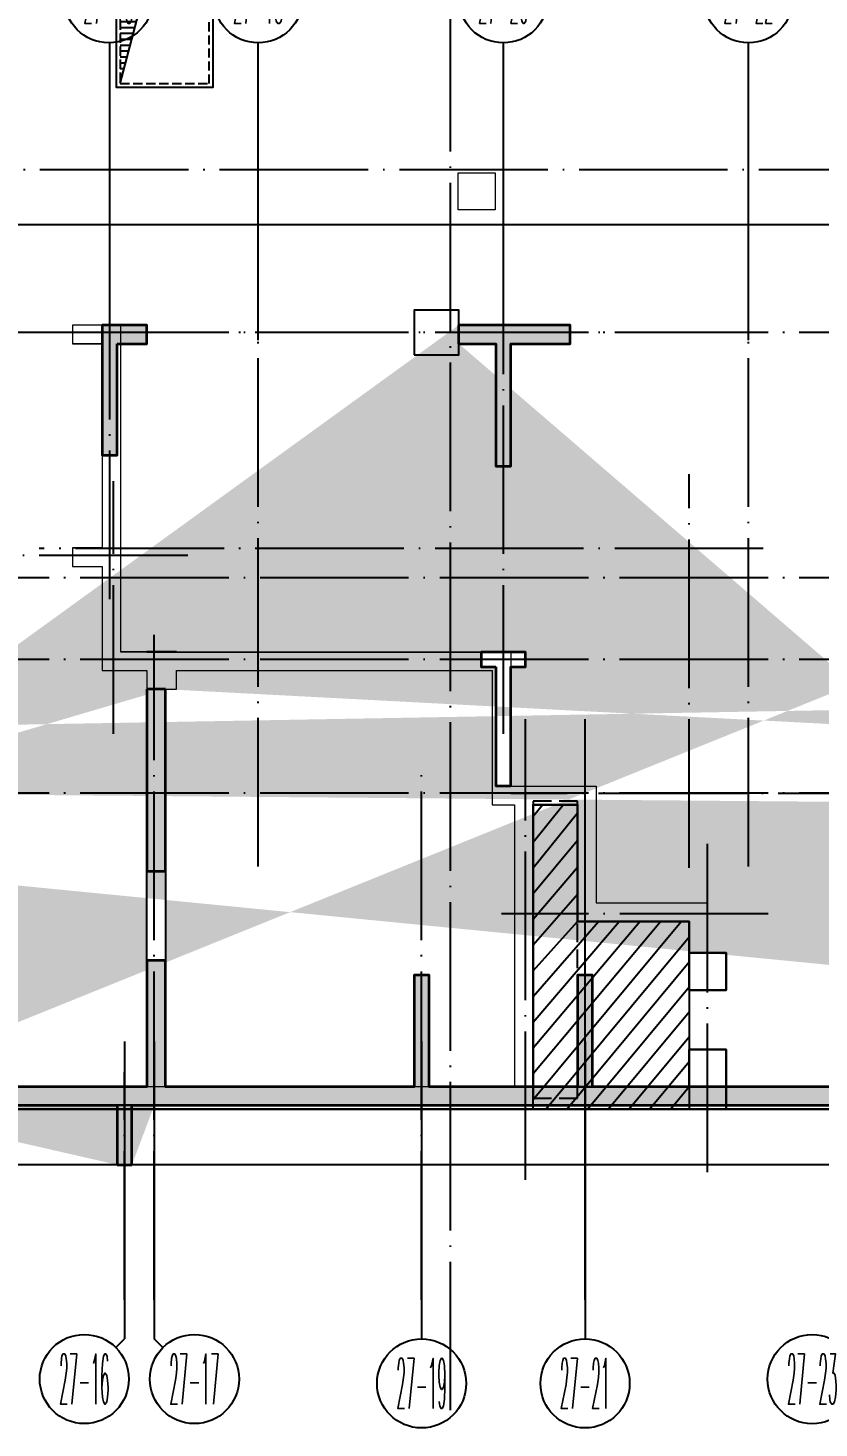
# Model space of a CAD drawing. Extents: x 115549 to 768939, y -502199 to 402497.
# Drawn here: x 406493 to 417143, y -422594 to -403753 of the extents above; entities that cross this region are included whole.
import ezdxf
from ezdxf.enums import TextEntityAlignment as Align

# ---------------------------------------------------------------- set-up
doc = ezdxf.new("R2010")
doc.units = 0
doc.header["$LTSCALE"] = 1000
doc.header["$MEASUREMENT"] = 0
doc.linetypes.add('__DASH', pattern=[0.35, 0.25, -0.1])
doc.linetypes.add('DOTE', pattern=[2.4200000000000004, 2, -0.2, 0.02, -0.2])
for name, color, linetype in [('AXIS', 3, 'Continuous'), ('AXIS_TEXT', 7, 'Continuous'), ('COLUMN', 9, 'Continuous'), ('DOTE', 16, 'DOTE'), ('nuan', 6, 'Continuous'), ('给水', 32, 'Continuous')]:
    doc.layers.add(name, color=color, linetype=linetype)
for name, color, linetype, lineweight in [('renWALL', 8, 'Continuous', 9), ('WALL', 150, 'Continuous', 30), ('主楼剪力墙', 212, 'Continuous', 5), ('砼墙', 3, 'Continuous', 35)]:
    doc.layers.add(name, color=color, linetype=linetype, lineweight=lineweight)
doc.layers.add('喷淋喷头', color=4, linetype='Continuous', lineweight=9, plot=False)
doc.styles.add('_TCH_AXIS', font='COMPLEX', dxfattribs={"bigfont": 'GBCBIG'})
doc.styles.add('COMPLEX', font='COMPLEX')

# ---------------------------------------------------------------- blocks, each defined once
blk = doc.blocks.new('qiangzh3333')
at = {"layer": 'COLUMN', "color": 8}
blk.add_lwpolyline([(503216310.945097, 3697096366.522717), (503216910.945097, 3697096366.522717), (503216910.945097, 3697096966.522717), (503216310.945097, 3697096966.522717)], close=True, dxfattribs=at)
blk.add_lwpolyline([(503213110.945097, 3697092366.522717), (503212710.945097, 3697092366.522717)], dxfattribs=at)
at = {"layer": 'renWALL', "color": 8}
for points in [[(503212710.945097, 3697092366.526618), (503212360.915429, 3697092366.526618), (503212360.915429, 3697093666.52613), (503212360.915429, 3697096766.52613), (503211711.0248152, 3697096766.52613), (503211711.0248152, 3697096516.52613), (503212110.915429, 3697096516.52613), (503212110.915429, 3697093766.52613), (503211710.915429, 3697093766.52613), (503211710.915429, 3697093516.52613), (503212110.915429, 3697093516.52613), (503212110.915429, 3697092116.526618), (503212710.945097, 3697092116.526618), (503212710.945097, 3697091866.522717), (503213110.945097, 3697091866.522717), (503213110.945097, 3697092116.526618), (503217360.9160897, 3697092116.526618), (503217360.9160897, 3697090311.526618), (503217660.9160838, 3697090311.526618), (503217660.9161451, 3697086516.522674), (503210060.9153971, 3697086516.522715)], [(503213110.945097, 3697092366.526618), (503217610.9160897, 3697092366.526618), (503217610.9160897, 3697090561.526618), (503217810.9160813, 3697090561.526618)], [(503217810.9160702, 3697090561.52613), (503218760.9147767, 3697090561.526236), (503218760.9147767, 3697088991.526618), (503220260.9154272, 3697088991.526618), (503220260.9154277, 3697088316.526618)]]:
    blk.add_lwpolyline(points, dxfattribs=at)
at = {"layer": 'WALL', "color": 8}
for points in [[(503220510.9154275, 3697086216.522658), (503220510.9154288, 3697087016.526618), (503220010.9154288, 3697087016.526618), (503220010.9154292, 3697086516.522661), (503217910.9161451, 3697086516.522672), (503217910.9160838, 3697090311.526141), (503218510.9147767, 3697090311.526208), (503218510.9147767, 3697088741.526618), (503220010.9154274, 3697088741.526618), (503220010.9154277, 3697088316.526618), (503220510.9154279, 3697088316.526618), (503220510.9154279, 3697087816.526618), (503220010.9154281, 3697087816.526618), (503220010.9154281, 3697088316.526618)], [(503181010.8623952, 3697089246.372493), (503188001.054472, 3697089246.372493), (503188001.054472, 3697089246.296155), (503188601.054472, 3697089246.296155), (503188601.054472, 3697089246.372493), (503190601.0353444, 3697089246.372493), (503191050.9820227, 3697089246.372493), (503192610.9156483, 3697089246.372493), (503192610.9157779, 3697086266.522762), (503195510.915141, 3697086266.522747), (503197410.9154053, 3697086266.522736), (503201760.916074, 3697086266.522713), (503201760.916074, 3697085366.526811), (503208510.916, 3697085366.526774), (503208510.9135548, 3697086216.522723), (503209960.9153953, 3697086216.522715), (503217810.9161465, 3697086216.522673), (503220260.9154282, 3697086216.522659), (503222210.9160639, 3697086216.522649), (503233210.9147851, 3697086216.522607), (503233210.9148319, 3697086516.522607), (503222210.9160653, 3697086516.522649), (503220510.9154292, 3697086516.522658)]]:
    blk.add_lwpolyline(points, dxfattribs=at)
blk = doc.blocks.new('zhuloujlqtiangchong')
at = {"layer": '主楼剪力墙'}
h = blk.add_hatch(color=253, dxfattribs=at)
h.dxf.hatch_style = 1
h.paths.add_polyline_path([(813682.1114265919, 572371.3290939331), (813682.1114265919, 570471.3290939331), (813932.1114265919, 570471.3290939331), (813932.1114265919, 572121.3290939331), (814682.1114265919, 572121.3290939331), (814682.1114265919, 572371.3290939331)], flags=16)
h.paths.add_polyline_path([(826282.1114265919, 566171.3290939331), (826782.1114265919, 566171.3290939331), (826782.1114265919, 566371.3290939331), (826182.1114265919, 566371.3290939331), (825582.1114265919, 566371.3290939331), (825582.1114265919, 566171.3290939331), (826082.1114265919, 566171.3290939331), (826082.1114265919, 564521.3290939331), (826282.1114265919, 564521.3290939331)], flags=17)
h.paths.add_polyline_path([(822682.1114265919, 567871.3290939331), (822682.1114265919, 568021.3290939331), (824882.1114265919, 568021.3290939331), (824882.1114265919, 568671.3290939331), (824682.1114265919, 568671.3290939331), (824682.1114265919, 568221.3290939331), (822382.1114265919, 568221.3290939331), (822382.1114265919, 567871.3290939331), (822382.1114265919, 567621.3290939331), (822682.1114265919, 567621.3290939331)], flags=17)
h.paths.add_polyline_path([(822382.1114265919, 573821.3290939331), (822382.1114265919, 572371.3290939331), (821982.1114265919, 572371.3290939331), (821982.1114265919, 572121.3290939331), (822632.1114265919, 572121.3290939331), (822632.1114265919, 573571.3290939331), (823932.1114265919, 573571.3290939331), (824632.1114265919, 573571.3290939331), (824632.1114265919, 571921.3290939331), (824882.1114265919, 571921.3290939331), (824882.1114265919, 573721.3290939331), (824882.1114265919, 574311.3290939331), (827482.1114265919, 574311.3290939331), (827482.1114265919, 573721.3290939331), (827482.1114265919, 571921.3290939331), (827732.1114265919, 571921.3290939331), (827732.1114265919, 573571.3290939331), (828432.1114265919, 573571.3290939331), (829732.1114265919, 573571.3290939331), (829732.1114265919, 572121.3290939331), (830382.1114265919, 572121.3290939331), (830382.1114265919, 572371.3290939331), (829982.1114265919, 572371.3290939331), (829982.1114265919, 573821.3290939331), (828432.1114265919, 573821.3290939331), (827732.1114265919, 573821.3290939331), (827732.1114265919, 574561.3290939331), (824632.1114265919, 574561.3290939331), (824632.1114265919, 573821.3290939331), (823932.1114265919, 573821.3290939331)])
h.paths.add_polyline_path([(829982.1114265919, 567871.3290939331), (829982.1114265919, 568221.3290939331), (828382.1114265919, 568221.3290939331), (827682.1114265919, 568221.3290939331), (827682.1114265919, 568521.3290939331), (827482.1114265919, 568521.3290939331), (827482.1114265919, 568021.3290939331), (828382.1114265919, 568021.3290939331), (829682.1114265919, 568021.3290939331), (829682.1114265919, 567871.3290939331), (829682.1114265919, 567621.3290939331), (829982.1114265919, 567621.3290939331)], flags=17)
h.paths.add_polyline_path([(833382.1270515919, 572121.3290939331), (833782.1270515919, 572121.3290939331), (833782.1270515919, 572371.3290939331), (833182.1270515919, 572371.3290939331), (833182.1270515919, 570621.3290939331), (833382.1270515919, 570621.3290939331)], flags=17)
h.paths.add_polyline_path([(838482.1270515919, 567771.3290939331), (838482.1270515919, 566171.3290939331), (838682.1270515919, 566171.3290939331), (838682.1270515919, 567771.3290939331), (838882.1270515919, 567771.3290939331), (838882.1270515919, 567971.3290939331), (838582.1270515919, 567971.3290939331), (838282.1270515919, 567971.3290939331), (838282.1270515919, 567771.3290939331)], flags=17)
h.paths.add_polyline_path([(819182.1114265919, 572371.3290939331), (818582.1114265919, 572371.3290939331), (818582.1114265919, 572121.3290939331), (818982.1114265919, 572121.3290939331), (818982.1114265919, 570621.3290939331), (819182.1114265919, 570621.3290939331)], flags=16)
h.paths.add_polyline_path([(851082.1270515919, 566171.3290939331), (851582.1270515919, 566171.3290939331), (851582.1270515919, 566371.3290939331), (850982.1270515919, 566371.3290939331), (850382.1270515919, 566371.3290939331), (850382.1270515919, 566171.3290939331), (850882.1270515919, 566171.3290939331), (850882.1270515919, 564521.3290939331), (851082.1270515919, 564521.3290939331)], flags=17)
h.paths.add_polyline_path([(854782.1270515919, 567871.3290939331), (854782.1270515919, 568221.3290939331), (852482.1270515919, 568221.3290939331), (852482.1270515919, 568671.3290939331), (852282.1270515919, 568671.3290939331), (852282.1270515919, 568021.3290939331), (854482.1270515919, 568021.3290939331), (854482.1270515919, 567871.3290939331), (854482.1270515919, 567621.3290939331), (854782.1270515919, 567621.3290939331)], flags=17)
h.paths.add_polyline_path([(847182.1270515919, 573821.3290939331), (847182.1270515919, 572371.3290939331), (846782.1270515919, 572371.3290939331), (846782.1270515919, 572121.3290939331), (847432.1270515919, 572121.3290939331), (847432.1270515919, 573571.3290939331), (848732.1270515919, 573571.3290939331), (849432.1270515919, 573571.3290939331), (849432.1270515919, 571921.3290939331), (849682.1270515919, 571921.3290939331), (849682.1270515919, 573721.3290939331), (849682.1270515919, 574361.3290939331), (852282.1270515919, 574361.3290939331), (852282.1270515919, 573721.3290939331), (852282.1270515919, 571921.3290939331), (852532.1270515919, 571921.3290939331), (852532.1270515919, 573571.3290939331), (853232.1270515919, 573571.3290939331), (854532.1270515919, 573571.3290939331), (854532.1270515919, 572121.3290939331), (855182.1270515919, 572121.3290939331), (855182.1270515919, 572371.3290939331), (854782.1270515919, 572371.3290939331), (854782.1270515919, 573821.3290939331), (853232.1270515919, 573821.3290939331), (852532.1270515919, 573821.3290939331), (852532.1270515919, 574611.3290939331), (849432.1270515919, 574611.3290939331), (849432.1270515919, 573821.3290939331), (848732.1270515919, 573821.3290939331)])
h.paths.add_polyline_path([(847482.1270515919, 567871.3290939331), (847482.1270515919, 568021.3290939331), (848782.1270515919, 568021.3290939331), (849682.1270515919, 568021.3290939331), (849682.1270515919, 568521.3290939331), (849482.1270515919, 568521.3290939331), (849482.1270515919, 568221.3290939331), (848782.1270515919, 568221.3290939331), (847182.1270515919, 568221.3290939331), (847182.1270515919, 567871.3290939331), (847182.1270515919, 567621.3290939331), (847482.1270515919, 567621.3290939331)], flags=17)
h.paths.add_polyline_path([(843982.1270515919, 572371.3290939331), (843382.1270515919, 572371.3290939331), (843382.1270515919, 572121.3290939331), (843782.1270515919, 572121.3290939331), (843782.1270515919, 570621.3290939331), (843982.1270515919, 570621.3290939331)], flags=17)
h.paths.add_polyline_path([(858182.1270515919, 572121.3290939331), (858582.1270515919, 572121.3290939331), (858582.1270515919, 572371.3290939331), (857982.1270515919, 572371.3290939331), (857982.1270515919, 570621.3290939331), (858182.1270515919, 570621.3290939331)], flags=17)
h.paths.add_polyline_path([(823082.1114265919, 562121.3290939331), (823082.1114265919, 566071.3290939331)], flags=17)
edge = h.paths.add_edge_path()
edge.add_line((818582.1114265919, 567471.3290939331), (818332.1114265919, 567471.3290939331))
edge.add_line((823082.1114265919, 566071.3290939331), (822882.1114265919, 566071.3290939331))
edge.add_line((829482.1114265919, 566071.3290939331), (829282.1114265919, 566071.3290939331))
edge.add_line((834032.1270515919, 567471.3290939331), (833782.1270515919, 567471.3290939331))
edge.add_line((843382.1270515919, 567471.3290939331), (843132.1270515919, 567471.3290939331))
edge.add_line((847882.1270515919, 566071.3290939331), (847682.1270515919, 566071.3290939331))
edge.add_line((854082.1270515919, 566071.3290939331), (854282.1270515919, 566071.3290939331))
edge.add_line((858582.1270515919, 567471.3290939331), (858832.1270515919, 567471.3290939331))
edge.add_line((813932.1114265919, 566671.3290939331), (813682.1114265919, 566671.3290939331))
edge.add_line((813932.1114265919, 566321.3290939331), (813932.1114265919, 566671.3290939331))
edge.add_line((814882.1114265919, 566321.3290939331), (813932.1114265919, 566321.3290939331))
edge.add_line((815432.1114265919, 566321.3290939331), (814882.1114265919, 566321.3290939331))
edge.add_line((815432.1114265919, 566071.3290939331), (815432.1114265919, 566321.3290939331))
edge.add_line((815032.1114265919, 566071.3290939331), (815432.1114265919, 566071.3290939331))
edge.add_line((815032.1114265919, 565871.3290939331), (815032.1114265919, 566071.3290939331))
edge.add_line((814782.1114265919, 565871.3290939331), (815032.1114265919, 565871.3290939331))
edge.add_line((814782.1114265919, 566071.3290939331), (814782.1114265919, 565871.3290939331))
edge.add_line((813982.1114265919, 566071.3290939331), (814782.1114265919, 566071.3290939331))
edge.add_line((813982.1114265919, 564951.1025314331), (813982.1114265919, 566071.3290939331))
edge.add_line((813982.1114265919, 562171.3290939331), (813982.1114265919, 564951.1025314331))
edge.add_line((814782.1114265919, 562171.3290939331), (813982.1114265919, 562171.3290939331))
edge.add_line((814782.1114265919, 563621.3290939331), (814782.1114265919, 562171.3290939331))
edge.add_line((815032.1114265919, 563621.3290939331), (814782.1114265919, 563621.3290939331))
edge.add_line((815032.1114265919, 562121.3290939331), (815032.1114265919, 563621.3290939331))
edge.add_line((815382.1114265919, 562121.3290939331), (815032.1114265919, 562121.3290939331))
edge.add_line((817982.1114265919, 562121.3290939331), (815382.1114265919, 562121.3290939331))
edge.add_line((818332.1114265919, 562121.3290939331), (817982.1114265919, 562121.3290939331))
edge.add_line((818332.1114265919, 563621.3290939331), (818332.1114265919, 562121.3290939331))
edge.add_line((818332.1114265919, 565821.3290939331), (818332.1114265919, 563621.3290939331))
edge.add_line((818332.1114265919, 566171.3290939331), (818332.1114265919, 565821.3290939331))
edge.add_line((818332.1114265919, 567471.3290939331), (818332.1114265919, 566171.3290939331))
edge.add_line((862282.1270515919, 561871.3290939331), (863482.1270515919, 561871.3290939331))
edge.add_line((861782.1270515919, 561871.3290939331), (862282.1270515919, 561871.3290939331))
edge.add_line((859182.1270515919, 561871.3290939331), (861782.1270515919, 561871.3290939331))
edge.add_line((858682.1270515919, 561871.3290939331), (859182.1270515919, 561871.3290939331))
edge.add_line((858382.1270515919, 561871.3290939331), (858682.1270515919, 561871.3290939331))
edge.add_line((858382.1270515919, 561071.3290939331), (858382.1270515919, 561871.3290939331))
edge.add_line((858182.1270515919, 561071.3290939331), (858382.1270515919, 561071.3290939331))
edge.add_line((858182.1270515919, 561871.3290939331), (858182.1270515919, 561071.3290939331))
edge.add_line((854682.1270515919, 561871.3290939331), (858182.1270515919, 561871.3290939331))
edge.add_line((854182.1270515919, 561871.3290939331), (854682.1270515919, 561871.3290939331))
edge.add_line((850982.1270515919, 561871.3290939331), (854182.1270515919, 561871.3290939331))
edge.add_line((847782.1270515919, 561871.3290939331), (850982.1270515919, 561871.3290939331))
edge.add_line((847282.1270515919, 561871.3290939331), (847782.1270515919, 561871.3290939331))
edge.add_line((843782.1270515919, 561871.3290939331), (847282.1270515919, 561871.3290939331))
edge.add_line((843782.1270515919, 561071.3290939331), (843782.1270515919, 561871.3290939331))
edge.add_line((843582.1270515919, 561071.3290939331), (843782.1270515919, 561071.3290939331))
edge.add_line((843582.1270515919, 561871.3290939331), (843582.1270515919, 561071.3290939331))
edge.add_line((843282.1270515919, 561871.3290939331), (843582.1270515919, 561871.3290939331))
edge.add_line((842782.1270515919, 561871.3290939331), (843282.1270515919, 561871.3290939331))
edge.add_line((840182.1270515919, 561871.3290939331), (842782.1270515919, 561871.3290939331))
edge.add_line((839682.1270515919, 561871.3290939331), (840182.1270515919, 561871.3290939331))
edge.add_line((837482.1270515919, 561871.3290939331), (839682.1270515919, 561871.3290939331))
edge.add_line((836982.1270515919, 561871.3290939331), (837482.1270515919, 561871.3290939331))
edge.add_line((834382.1270515919, 561871.3290939331), (836982.1270515919, 561871.3290939331))
edge.add_line((833882.1270515919, 561871.3290939331), (834382.1270515919, 561871.3290939331))
edge.add_line((833582.1270515919, 561871.3290939331), (833882.1270515919, 561871.3290939331))
edge.add_line((833582.1270515919, 561071.3290939331), (833582.1270515919, 561871.3290939331))
edge.add_line((833382.1270515919, 561071.3290939331), (833582.1270515919, 561071.3290939331))
edge.add_line((833382.1270515919, 561871.3290939331), (833382.1270515919, 561071.3290939331))
edge.add_line((829882.1114265919, 561871.3290939331), (833382.1270515919, 561871.3290939331))
edge.add_line((829532.3683209419, 561871.3290939331), (829882.1114265567, 561871.3290939331))
edge.add_line((829532.101457119, 560971.3542709351), (829532.3683209785, 561871.3290941981))
edge.add_line((822882.1015267968, 560971.3351407051), (829532.1014571108, 560971.3542707999))
edge.add_line((822882.1015316844, 561871.3290939331), (822882.101526788, 560971.3351405753))
edge.add_line((822482.1114265919, 561871.3290939331), (822882.1015317, 561871.3290939331))
edge.add_line((818982.1114265919, 561871.3290939331), (822482.1114265919, 561871.3290939331))
edge.add_line((818982.1114265919, 561071.3290939331), (818982.1114265919, 561871.3290939331))
edge.add_line((818782.1114265919, 561071.3290939331), (818982.1114265919, 561071.3290939331))
edge.add_line((818782.1114265919, 561871.3290939331), (818782.1114265919, 561071.3290939331))
edge.add_line((818482.1114265919, 561871.3290939331), (818782.1114265919, 561871.3290939331))
edge.add_line((817982.1114265919, 561871.3290939331), (818482.1114265919, 561871.3290939331))
edge.add_line((815382.1114265919, 561871.3290939331), (817982.1114265919, 561871.3290939331))
edge.add_line((814882.1114265919, 561871.3290939331), (815382.1114265919, 561871.3290939331))
edge.add_line((813682.1114265919, 561871.3290939331), (814882.1114265919, 561871.3290939331))
edge.add_line((813682.1114265919, 566671.3290939331), (813682.1114265919, 561871.3290939331))
edge.add_line((822882.1114265919, 566071.3290939331), (822882.1114265919, 562121.3290939331))
edge.add_line((822882.1114265919, 562121.3290939331), (822482.1114265919, 562121.3290939331))
edge.add_line((822482.1114265919, 562121.3290939331), (818882.1114265919, 562121.3290939331))
edge.add_line((818882.1114265919, 562121.3290939331), (818582.1114265919, 562121.3290939331))
edge.add_line((818582.1114265919, 562121.3290939331), (818582.1114265919, 563621.3290939331))
edge.add_line((818582.1114265919, 563621.3290939331), (818582.1114265919, 565821.3290939331))
edge.add_line((818582.1114265919, 565821.3290939331), (818582.1114265919, 566171.3290939331))
edge.add_line((818582.1114265919, 566171.3290939331), (818582.1114265919, 567471.3290939331))
edge.add_line((843132.1270515919, 567471.3290939331), (843132.1270515919, 566171.3290939331))
edge.add_line((843132.1270515919, 566171.3290939331), (843132.1270515919, 565821.3290939331))
edge.add_line((843132.1270515919, 565821.3290939331), (843132.1270515919, 563621.3290939331))
edge.add_line((843132.1270515919, 563621.3290939331), (843132.1270515919, 562121.3290939331))
edge.add_line((843132.1270515919, 562121.3290939331), (842782.1270515919, 562121.3290939331))
edge.add_line((842782.1270515919, 562121.3290939331), (840182.1270515919, 562121.3290939331))
edge.add_line((840182.1270515919, 562121.3290939331), (839782.1270515919, 562121.3290939331))
edge.add_line((839782.1270515919, 562121.3290939331), (839782.1270515919, 563621.3290939331))
edge.add_line((839782.1270515919, 563621.3290939331), (839582.1270515919, 563621.3290939331))
edge.add_line((839582.1270515919, 563621.3290939331), (839582.1270515919, 562121.3290939331))
edge.add_line((839582.1270515919, 562121.3290939331), (837582.1270515919, 562121.3290939331))
edge.add_line((837582.1270515919, 562121.3290939331), (837582.1270515919, 563621.3290939331))
edge.add_line((837582.1270515919, 563621.3290939331), (837382.1270515919, 563621.3290939331))
edge.add_line((837382.1270515919, 563621.3290939331), (837382.1270515919, 562121.3290939331))
edge.add_line((837382.1270515919, 562121.3290939331), (836982.1270515919, 562121.3290939331))
edge.add_line((836982.1270515919, 562121.3290939331), (834382.1270515919, 562121.3290939331))
edge.add_line((834382.1270515919, 562121.3290939331), (834032.1270515919, 562121.3290939331))
edge.add_line((834032.1270515919, 562121.3290939331), (834032.1270515919, 563621.3290939331))
edge.add_line((834032.1270515919, 563621.3290939331), (834032.1270515919, 565821.3290939331))
edge.add_line((834032.1270515919, 565821.3290939331), (834032.1270515919, 566171.3290939331))
edge.add_line((834032.1270515919, 566171.3290939331), (834032.1270515919, 567471.3290939331))
edge.add_line((858832.1270515919, 566171.3290939331), (858832.1270515919, 567471.3290939331))
edge.add_line((833782.1270515919, 567471.3290939331), (833782.1270515919, 566171.3290939331))
edge.add_line((833782.1270515919, 566171.3290939331), (833782.1270515919, 565821.3290939331))
edge.add_line((833782.1270515919, 565821.3290939331), (833782.1270515919, 563621.3290939331))
edge.add_line((833782.1270515919, 563621.3290939331), (833782.1270515919, 562121.3290939331))
edge.add_line((833782.1270515919, 562121.3290939331), (833482.1270515919, 562121.3290939331))
edge.add_line((833482.1270515919, 562121.3290939331), (829882.1114265919, 562121.3290939331))
edge.add_line((829882.1114265919, 562121.3290939331), (829482.1114265919, 562121.3290939331))
edge.add_line((829482.1114265919, 562121.3290939331), (829482.1114265919, 566071.3290939331))
edge.add_line((858832.1270515919, 565821.3290939331), (858832.1270515919, 566171.3290939331))
edge.add_line((858832.1270515919, 563621.3290939331), (858832.1270515919, 565821.3290939331))
edge.add_line((859182.1270515919, 562121.3290939331), (858832.1270515919, 562121.3290939331))
edge.add_line((858832.1270515919, 562121.3290939331), (858832.1270515919, 563621.3290939331))
edge.add_line((861782.1270515919, 562121.3290939331), (859182.1270515919, 562121.3290939331))
edge.add_line((862132.1270515919, 563621.3290939331), (862132.1270515919, 562121.3290939331))
edge.add_line((862132.1270515919, 562121.3290939331), (861782.1270515919, 562121.3290939331))
edge.add_line((862382.1270515919, 563621.3290939331), (862132.1270515919, 563621.3290939331))
edge.add_line((862382.1270515919, 562171.3290939331), (862382.1270515919, 563621.3290939331))
edge.add_line((863182.1270515919, 562171.3290939331), (862382.1270515919, 562171.3290939331))
edge.add_line((863182.1270515919, 566071.3290939331), (863182.1270515919, 562171.3290939331))
edge.add_line((862382.1270515919, 566071.3290939331), (863182.1270515919, 566071.3290939331))
edge.add_line((862382.1270515919, 565871.3290939331), (862382.1270515919, 566071.3290939331))
edge.add_line((862132.1270515919, 565871.3290939331), (862382.1270515919, 565871.3290939331))
edge.add_line((862132.1270515919, 566071.3290939331), (862132.1270515919, 565871.3290939331))
edge.add_line((861732.1270515919, 566071.3290939331), (862132.1270515919, 566071.3290939331))
edge.add_line((861732.1270515919, 566321.3290939331), (861732.1270515919, 566071.3290939331))
edge.add_line((862282.1270515919, 566321.3290939331), (861732.1270515919, 566321.3290939331))
edge.add_line((863232.1270515919, 566321.3290939331), (862282.1270515919, 566321.3290939331))
edge.add_line((863232.1270515919, 566671.3290939331), (863232.1270515919, 566321.3290939331))
edge.add_line((863232.1270515919, 567871.3290939331), (863232.1270515919, 566671.3290939331))
edge.add_line((863232.1270515919, 568121.3290939331), (863232.1270515919, 567871.3290939331))
edge.add_line((863482.1270515919, 568121.3290939331), (863232.1270515919, 568121.3290939331))
edge.add_line((863482.1270515919, 568021.3290939331), (863482.1270515919, 568121.3290939331))
edge.add_line((865982.1270515919, 568021.3290939331), (863482.1270515919, 568021.3290939331))
edge.add_line((865982.1270515919, 572971.3290939331), (865982.1270515919, 568021.3290939331))
edge.add_line((863482.1270515919, 572971.3290939331), (865982.1270515919, 572971.3290939331))
edge.add_line((863482.1270515919, 572271.3290939331), (863482.1270515919, 572971.3290939331))
edge.add_line((863482.1270515919, 570471.3290939331), (863482.1270515919, 572271.3290939331))
edge.add_line((863482.1270515919, 569321.3290939331), (863482.1270515919, 570471.3290939331))
edge.add_line((863232.1270515919, 569321.3290939331), (863482.1270515919, 569321.3290939331))
edge.add_line((863232.1270515919, 570471.3290939331), (863232.1270515919, 569321.3290939331))
edge.add_line((863232.1270515919, 572121.3290939331), (863232.1270515919, 570471.3290939331))
edge.add_line((862482.1270515919, 572121.3290939331), (863232.1270515919, 572121.3290939331))
edge.add_line((862482.1270515919, 572371.3290939331), (862482.1270515919, 572121.3290939331))
edge.add_line((863232.1270515919, 572371.3290939331), (862482.1270515919, 572371.3290939331))
edge.add_line((863232.1270515919, 573221.3290939331), (863232.1270515919, 572371.3290939331))
edge.add_line((866232.1270515919, 573221.3290939331), (863232.1270515919, 573221.3290939331))
edge.add_line((866232.1270515919, 567771.3290939331), (866232.1270515919, 573221.3290939331))
edge.add_line((863482.1270515919, 567771.3290939331), (866232.1270515919, 567771.3290939331))
edge.add_line((863482.1270515919, 566671.3290939331), (863482.1270515919, 567771.3290939331))
edge.add_line((863482.1270515919, 566171.3290939331), (863482.1270515919, 566671.3290939331))
edge.add_line((863482.1270515919, 561871.3290939331), (863482.1270515919, 566171.3290939331))
edge.add_line((858582.1270515919, 567471.3290939331), (858582.1270515919, 566171.3290939331))
edge.add_line((858582.1270515919, 566171.3290939331), (858582.1270515919, 565821.3290939331))
edge.add_line((858582.1270515919, 565821.3290939331), (858582.1270515919, 563621.3290939331))
edge.add_line((858582.1270515919, 563621.3290939331), (858582.1270515919, 562121.3290939331))
edge.add_line((858582.1270515919, 562121.3290939331), (858282.1270515919, 562121.3290939331))
edge.add_line((858282.1270515919, 562121.3290939331), (854682.1270515919, 562121.3290939331))
edge.add_line((854682.1270515919, 562121.3290939331), (854282.1270515919, 562121.3290939331))
edge.add_line((854282.1270515919, 562121.3290939331), (854282.1270515919, 566071.3290939331))
edge.add_line((854082.1270515919, 566071.3290939331), (854082.1270515919, 562121.3290939331))
edge.add_line((854082.1270515919, 562121.3290939331), (850982.1270515919, 562121.3290939331))
edge.add_line((850982.1270515919, 562121.3290939331), (847882.1270515919, 562121.3290939331))
edge.add_line((847882.1270515919, 562121.3290939331), (847882.1270515919, 566071.3290939331))
edge.add_line((847682.1270515919, 566071.3290939331), (847682.1270515919, 562121.3290939331))
edge.add_line((847682.1270515919, 562121.3290939331), (847282.1270515919, 562121.3290939331))
edge.add_line((847282.1270515919, 562121.3290939331), (843682.1270515919, 562121.3290939331))
edge.add_line((843682.1270515919, 562121.3290939331), (843382.1270515919, 562121.3290939331))
edge.add_line((843382.1270515919, 562121.3290939331), (843382.1270515919, 563621.3290939331))
edge.add_line((843382.1270515919, 563621.3290939331), (843382.1270515919, 565821.3290939331))
edge.add_line((843382.1270515919, 565821.3290939331), (843382.1270515919, 566171.3290939331))
edge.add_line((843382.1270515919, 566171.3290939331), (843382.1270515919, 567471.3290939331))
edge.add_line((837982.1270515919, 572121.3290939331), (838482.1270515919, 572121.3290939331))
edge.add_line((838482.1270515919, 572121.3290939331), (838482.1270515919, 570471.3290939331))
edge.add_line((838482.1270515919, 570471.3290939331), (838682.1270515919, 570471.3290939331))
edge.add_line((838682.1270515919, 570471.3290939331), (838682.1270515919, 572121.3290939331))
edge.add_line((838682.1270515919, 572121.3290939331), (839482.1270515919, 572121.3290939331))
edge.add_line((839482.1270515919, 572121.3290939331), (839482.1270515919, 572371.3290939331))
edge.add_line((839482.1270515919, 572371.3290939331), (838582.1270515919, 572371.3290939331))
edge.add_line((838582.1270515919, 572371.3290939331), (837982.1270515919, 572371.3290939331))
edge.add_line((829282.1114265919, 566071.3290939331), (829282.1114265919, 561871.3353204356))
h = blk.add_hatch(color=253, dxfattribs=at)
h.dxf.hatch_style = 1
h.paths.add_polyline_path([(813982.1114265323, 566071.3303689957), (813982.1114265919, 566071.3290939331), (814782.1114265919, 566071.3290939331), (814782.1114265919, 565871.3290939331), (815032.1114265919, 565871.3290939331), (815032.1114265919, 566071.3290939331), (815432.1114265919, 566071.3290939331), (815432.1114265919, 566321.3290939331), (813932.1114265919, 566321.3290939331), (813932.1114265919, 566671.3290939331), (813682.1114265919, 566671.3290939331), (813682.1114265919, 566071.3311886787)])
h.paths.add_polyline_path([(858582.1270515919, 564221.3329944611), (858832.1270516515, 564221.3329939842), (858832.1270515919, 567471.3290939331), (858582.1270515919, 567471.3290939331)])
h.paths.add_polyline_path([(833782.1270515919, 565021.3290939331), (834032.1270515323, 565021.3290939331), (834032.1270515919, 567471.3290939331), (833782.1270515919, 567471.3290939331)])
h.paths.add_polyline_path([(834032.1270516515, 563821.3290939331), (833782.1270515323, 563821.3290939331), (833782.1270515919, 562121.3290939331), (829482.1114265919, 562121.3290939331), (829482.1114265919, 566071.3290939331), (829282.1114265919, 566071.3290939331), (829282.1114265919, 561871.3353204727), (829282.1114271879, 561871.3290939331), (829282.3683099747, 561871.3290939331), (829282.1755768061, 561221.3535518646), (823132.1015281677, 561221.3358597755), (823132.1015330553, 562121.3290939331), (823082.1114265919, 562121.3290939331), (823082.1114265919, 566071.3290939331), (822882.1114265919, 566071.3290939331), (822882.1114265919, 562121.3290939331), (818582.1114265919, 562121.3290939331), (818582.1114265919, 567471.3290939331), (818332.1114265919, 567471.3290939331), (818332.1114265919, 562121.3290939331), (815032.1114265919, 562121.3290939331), (815032.1114265919, 563621.3290939331), (814782.1114265919, 563621.3290939331), (814782.1114265919, 562171.3290939331), (813982.1114265919, 562171.3290939331), (813982.1114266515, 565151.1788692474), (813682.1114265919, 565151.1788692474), (813682.1114265919, 561871.3290939331), (818782.1114265919, 561871.3290939331), (818782.1114265919, 561071.3290939331), (818982.1114265919, 561071.3290939331), (818982.1114265919, 561871.3290939331), (822882.1015316844, 561871.3290939331), (822882.1015267968, 560971.3351407051), (829532.101457119, 560971.3542709351), (829532.3683209419, 561871.3290939331), (833382.1270515919, 561871.3290939331), (833382.1270515919, 561071.3290939331), (833582.1270515919, 561071.3290939331), (833582.1270515919, 561871.3290939331), (843582.1270515919, 561871.3290939331), (843582.1270515919, 561071.3290939331), (843782.1270515919, 561071.3290939331), (843782.1270515919, 561871.3290939331), (858182.1270515919, 561871.3290939331), (858182.1270515919, 561071.3290939331), (858382.1270515919, 561071.3290939331), (858382.1270515919, 561871.3290939331), (863482.1270515919, 561871.3290939331), (863482.1270515919, 567771.3290939331), (866232.1270515919, 567771.3290939331), (866232.1270515919, 573221.3290939331), (863232.1270515919, 573221.3290939331), (863232.1270515919, 572371.3290939331), (862482.1270515919, 572371.3290939331), (862482.1270515919, 572121.3290939331), (863232.1270515919, 572121.3290939331), (863232.1270515919, 569321.3290939331), (863482.1270515919, 569321.3290939331), (863482.1270515919, 572971.3290939331), (865982.1270515919, 572971.3290939331), (865982.1270515919, 568021.3290939331), (863482.1270515919, 568021.3290939331), (863482.1270515919, 568121.3290939331), (863232.1270515919, 568121.3290939331), (863232.1270515919, 566321.3290939331), (861732.1270515919, 566321.3290939331), (861732.1270515919, 566071.3290939331), (862132.1270515919, 566071.3290939331), (862132.1270515919, 565871.3290939331), (862382.1270515919, 565871.3290939331), (862382.1270515919, 566071.3290939331), (863182.1270515919, 566071.3290939331), (863182.1270515919, 562171.3290939331), (862382.1270515919, 562171.3290939331), (862382.1270515919, 563621.3290939331), (862132.1270515919, 563621.3290939331), (862132.1270515919, 562121.3290939331), (858832.1270515919, 562121.3290939331), (858832.1270515919, 563521.3329949379), (858582.1270515919, 563521.3329939842), (858582.1270515919, 562121.3290939331), (854282.1270515919, 562121.3290939331), (854282.1270515919, 566071.3290939331), (854082.1270515919, 566071.3290939331), (854082.1270515919, 562121.3290939331), (847882.1270515919, 562121.3290939331), (847882.1270515919, 566071.3290939331), (847682.1270515919, 566071.3290939331), (847682.1270515919, 562121.3290939331), (843382.1270515919, 562121.3290939331), (843382.1270515919, 567471.3290939331), (843132.1270515919, 567471.3290939331), (843132.1270515919, 562121.3290939331), (839782.1270515919, 562121.3290939331), (839782.1270515919, 563621.3290939331), (839582.1270515919, 563621.3290939331), (839582.1270515919, 562121.3290939331), (837582.1270515919, 562121.3290939331), (837582.1270515919, 563621.3290939331), (837382.1270515919, 563621.3290939331), (837382.1270515919, 562121.3290939331), (834032.1270515919, 562121.3290939331)])
h = blk.add_hatch(color=253, dxfattribs=at)
h.dxf.hatch_style = 1
h.paths.add_polyline_path([(837982.1270515919, 572121.3290939331), (837982.1270515919, 572371.3290939331), (838582.1270515919, 572371.3290939331), (839482.1270515919, 572371.3290939331), (839482.1270515919, 572121.3290939331), (838682.1270515919, 572121.3290939331), (838682.1270515919, 570471.3290939331), (838482.1270515919, 570471.3290939331), (838482.1270515919, 572121.3290939331)])
at = {"layer": '主楼剪力墙', "color": 253}
for points in [[(818982.1114265919, 561871.3290939331), (822482.1114265919, 561871.3290939331), (822882.1015316844, 561871.3290939331), (822882.1015267968, 560971.3351407051), (829532.101457119, 560971.3542709351), (829532.3683209419, 561871.3290939331), (829882.1114265919, 561871.3290939331), (833382.1270515919, 561871.3290939331), (833382.1270515919, 561071.3290939331), (833582.1270515919, 561071.3290939331), (833582.1270515919, 561871.3290939331), (833882.1270515919, 561871.3290939331), (834382.1270515919, 561871.3290939331), (836982.1270515919, 561871.3290939331), (837482.1270515919, 561871.3290939331), (839682.1270515919, 561871.3290939331), (840182.1270515919, 561871.3290939331), (842782.1270515919, 561871.3290939331), (843282.1270515919, 561871.3290939331)], [(833782.1270515919, 563821.3290939331), (833782.1270515919, 563621.3290939331), (833782.1270515919, 562121.3290939331), (833482.1270515919, 562121.3290939331), (829882.1114265919, 562121.3290939331), (829482.1114265919, 562121.3290939331), (829482.1114265919, 566071.3290939331), (829282.1114265919, 566071.3290939331), (829282.1114265919, 561871.3353204727), (829282.1114271879, 561871.3290939331), (829282.3683099747, 561871.3290939331), (829282.1755768061, 561221.3535518646), (823132.1015281677, 561221.3358597755), (823132.1015330553, 562121.3290939331), (823082.1114265919, 562121.3290939331), (823082.1114265919, 566071.3290939331), (822882.1114265919, 566071.3290939331), (822882.1114265919, 562121.3290939331), (822482.1114265919, 562121.3290939331), (818882.1114265919, 562121.3290939331)], [(834032.1270515919, 565021.3290939331), (834032.1270515919, 565821.3290939331), (834032.1270515919, 566171.3290939331), (834032.1270515919, 567471.3290939331), (833782.1270515919, 567471.3290939331), (833782.1270515919, 566171.3290939331), (833782.1270515919, 565821.3290939331), (833782.1270515919, 565021.3290939331)], [(843132.1270515919, 562121.3290939331), (842782.1270515919, 562121.3290939331), (840182.1270515919, 562121.3290939331), (839782.1270515919, 562121.3290939331), (839782.1270515919, 563621.3290939331), (839582.1270515919, 563621.3290939331), (839582.1270515919, 562121.3290939331), (837582.1270515919, 562121.3290939331), (837582.1270515919, 563621.3290939331), (837382.1270515919, 563621.3290939331), (837382.1270515919, 562121.3290939331), (836982.1270515919, 562121.3290939331), (834382.1270515919, 562121.3290939331), (834032.1270515919, 562121.3290939331), (834032.1270515919, 563621.3290939331), (834032.1270515919, 563821.3290939331)]]:
    blk.add_lwpolyline(points, dxfattribs=at)
blk = doc.blocks.new('_AXISO')
blk.add_circle((0, 0), 0.5)
at = {"layer": 'AXIS_TEXT', "style": 'COMPLEX', "width": 1.041666666666667}
blk.add_attdef('A', text='', height=0.56, dxfattribs=at).set_placement((-0.25, -0.28), (0.25, -0.28), align=Align.FIT)
blk = doc.blocks.new('27-1')
at = {"layer": 'AXIS'}
for p, q in [((2270607.140119019, -972077.574761847), (2270607.140119019, -976077.574761847)), ((2271007.140841851, -972077.5747618472), (2271007.140841851, -976077.5747618472)), ((2274607.140841851, -972077.5747618473), (2274607.140841851, -976077.5747618473)), ((2276807.140841852, -972077.5747618474), (2276807.140841852, -976077.5747618474)), ((2270606.921211055, -974539.2757850934), (2270606.921211053, -976077.5747618594)), ((2270607.140119021, -974539.2757850811), (2270607.140119019, -976077.574761847)), ((2271007.140119021, -974539.2757850813), (2271007.140119019, -976077.5747618473)), ((2274606.907508486, -974539.2758531369), (2274606.907508484, -976077.5748299028)), ((2276806.907508486, -974539.275853137), (2276806.907508485, -976077.5748299027)), ((2270489.982831494, -976194.7320493724), (2270607.140119019, -976077.574761847)), ((2270489.982831493, -976194.7320493723), (2270607.140119019, -976077.574761847)), ((2271124.297406544, -976194.7320493725), (2271007.140119019, -976077.5747618473)), ((2271124.298129377, -976194.7320493725), (2271007.140841851, -976077.5747618472))]:
    blk.add_line(p, q, dxfattribs=at)
ref = blk.add_blockref('_AXISO', (2270065.718762781, -976618.9961180836), dxfattribs=dict(at, xscale=1200, yscale=1200, zscale=1200))
ref.add_attrib('A', '27-16', dxfattribs={"layer": 'AXIS_TEXT', "height": 678.8225099390856, "style": '_TCH_AXIS', "width": 0.221052631578871}).set_placement((2269726.307507812, -976958.4073730535), (2270405.13001775, -976958.4073730535), align=Align.FIT)
ref = blk.add_blockref('_AXISO', (2271548.561475256, -976618.996118085), dxfattribs=dict(at, xscale=1200, yscale=1200, zscale=1200))
ref.add_attrib('A', '27-17', dxfattribs={"layer": 'AXIS_TEXT', "height": 678.8225099390856, "style": '_TCH_AXIS', "width": 0.221052631578871}).set_placement((2271209.150220287, -976958.4073730544), (2271887.972730225, -976958.4073730544), align=Align.FIT)
ref = blk.add_blockref('_AXISO', (2274606.907508484, -976677.5748299028), dxfattribs=dict(at, xscale=1200, yscale=1200, zscale=1200))
ref.add_attrib('A', '27-19', dxfattribs={"layer": 'AXIS_TEXT', "height": 678.8225099390856, "style": '_TCH_AXIS', "width": 0.221052631578871}).set_placement((2274267.496253515, -977016.9860848727), (2274946.318763454, -977016.9860848727), align=Align.FIT)
ref = blk.add_blockref('_AXISO', (2276806.907508485, -976677.574829903), dxfattribs=dict(at, xscale=1200, yscale=1200, zscale=1200))
ref.add_attrib('A', '27-21', dxfattribs={"layer": 'AXIS_TEXT', "height": 678.8225099390856, "style": '_TCH_AXIS', "width": 0.221052631578871}).set_placement((2276467.496253515, -977016.9860848724), (2277146.318763454, -977016.9860848724), align=Align.FIT)
ref = blk.add_blockref('_AXISO', (2279865.719485614, -976619.346050352), dxfattribs=dict(at, xscale=1200, yscale=1200, zscale=1200))
ref.add_attrib('A', '27-23', dxfattribs={"layer": 'AXIS_TEXT', "height": 678.8225099390856, "style": '_TCH_AXIS', "width": 0.2099999999999275}).set_placement((2279526.308230644, -976958.7573053219), (2280205.130740583, -976958.7573053219), align=Align.FIT)
blk = doc.blocks.new('gangjinhunningtuqiang')
at = {"layer": '砼墙', "color": 8}
for p, q in [((837982.1270515919, 572121.3290939331), (837982.1270515919, 572371.3290939331)), ((834032.1270515919, 567471.3290939331), (833782.1270515919, 567471.3290939331)), ((829882.1114265919, 561871.3290939331), (833382.1270515919, 561871.3290939331)), ((833382.1270515919, 561871.3290939331), (833382.1270515919, 561071.3290939331)), ((833582.1270515919, 561071.3290939331), (833582.1270515919, 561871.3290939331)), ((833582.1270515919, 561871.3290939331), (833882.1270515919, 561871.3290939331)), ((833882.1270515919, 561871.3290939331), (834382.1270515919, 561871.3290939331)), ((834382.1270515919, 561871.3290939331), (836982.1270515919, 561871.3290939331)), ((836982.1270515919, 561871.3290939331), (837482.1270515919, 561871.3290939331)), ((837482.1270515919, 561871.3290939331), (839682.1270515919, 561871.3290939331)), ((839682.1270515919, 561871.3290939331), (840182.1270515919, 561871.3290939331)), ((840182.1270515919, 561871.3290939331), (842782.1270515919, 561871.3290939331)), ((842782.1270515919, 561871.3290939331), (843282.1270515919, 561871.3290939331)), ((833382.1270515919, 561071.3290939331), (833582.1270515919, 561071.3290939331))]:
    blk.add_line(p, q, dxfattribs=at)
for points in [[(833382.1270515919, 572121.3290939331), (833782.1270515919, 572121.3290939331), (833782.1270515919, 572371.3290939331), (833182.1270515919, 572371.3290939331), (833182.1270515919, 570621.3290939331), (833382.1270515919, 570621.3290939331)], [(838482.1270515919, 567771.3290939331), (838482.1270515919, 566171.3290939331), (838682.1270515919, 566171.3290939331), (838682.1270515919, 567771.3290939331), (838882.1270515919, 567771.3290939331), (838882.1270515919, 567971.3290939331), (838582.1270515919, 567971.3290939331), (838282.1270515919, 567971.3290939331), (838282.1270515919, 567771.3290939331)]]:
    blk.add_lwpolyline(points, close=True, dxfattribs=at)
for points in [[(837982.1270515919, 572121.3290939331), (838482.1270515919, 572121.3290939331), (838482.1270515919, 570471.3290939331), (838682.1270515919, 570471.3290939331), (838682.1270515919, 572121.3290939331), (839482.1270515919, 572121.3290939331), (839482.1270515919, 572371.3290939331), (838582.1270515919, 572371.3290939331), (837982.1270515919, 572371.3290939331)], [(833782.1270515919, 567471.3290939331), (833782.1270515919, 566171.3290939331), (833782.1270515919, 565821.3290939331), (833782.1270515919, 565021.3290939331)], [(843132.1270515919, 567471.3290939331), (843132.1270515919, 566171.3290939331), (843132.1270515919, 565821.3290939331), (843132.1270515919, 563621.3290939331), (843132.1270515919, 562121.3290939331), (842782.1270515919, 562121.3290939331), (840182.1270515919, 562121.3290939331), (839782.1270515919, 562121.3290939331), (839782.1270515919, 563621.3290939331), (839582.1270515919, 563621.3290939331), (839582.1270515919, 562121.3290939331), (837582.1270515919, 562121.3290939331), (837582.1270515919, 563621.3290939331), (837382.1270515919, 563621.3290939331), (837382.1270515919, 562121.3290939331), (836982.1270515919, 562121.3290939331), (834382.1270515919, 562121.3290939331), (834032.1270515919, 562121.3290939331), (834032.1270515919, 563621.3290939331), (834032.1270515919, 563821.3290939331)], [(834032.1270515919, 565021.3290939331), (834032.1270515919, 565821.3290939331), (834032.1270515919, 566171.3290939331), (834032.1270515919, 567471.3290939331)], [(833782.1270515919, 563821.3290939331), (833782.1270515919, 563621.3290939331), (833782.1270515919, 562121.3290939331), (833482.1270515919, 562121.3290939331), (829882.1114265919, 562121.3290939331), (829482.1114265919, 562121.3290939331), (829482.1114265919, 566071.3290939331)], [(833782.1270515919, 565021.3290939331), (834032.1270515919, 565021.3290939331)], [(834032.1270515919, 563821.3290939331), (833782.1270515919, 563821.3290939331)]]:
    blk.add_lwpolyline(points, dxfattribs=at)
blk = doc.blocks.new('kengyi')
at = {"layer": '给水'}
for p, q in [((2970149.975596845, 735418.3133392334), (2971184.345076382, 735418.3133392334)), ((2970149.975596845, 735338.9383392334), (2970896.980648756, 735338.9383392334)), ((2970149.975596845, 735259.5633392334), (2970609.61622113, 735259.5633392334)), ((2970149.975596845, 735180.1883392334), (2970393.226629138, 735180.1883392334)), ((2970149.975596845, 735100.8133392334), (2970372.150847256, 735100.8133392334)), ((2970149.975596845, 735021.4383392334), (2970351.075065315, 735021.4383392334)), ((2970149.975596845, 734942.0633392334), (2970329.999283433, 734942.0633392334)), ((2970149.975596845, 734862.6883392334), (2970308.923501551, 734862.6883392334)), ((2970149.975596845, 734783.3133392334), (2970287.847719669, 734783.3133392334)), ((2970149.975596845, 734703.9383392334), (2970266.771937788, 734703.9383392334)), ((2970149.975596845, 734624.5633392334), (2970245.696155846, 734624.5633392334)), ((2970149.975596845, 734545.1883392334), (2970224.620373964, 734545.1883392334)), ((2970149.975596845, 734465.8133392334), (2970203.544592083, 734465.8133392334)), ((2970149.975596845, 734386.4383392334), (2970182.468810201, 734386.4383392334))]:
    blk.add_line(p, q, dxfattribs=at)
blk.add_lwpolyline([(2970099.975596845, 735514.0633392334), (2971399.975596845, 735514.0633392334), (2971399.975596845, 734214.0633392334), (2970099.975596845, 734214.0633392334)], close=True, dxfattribs=at)
at = {"layer": '给水', "linetype": '__DASH', "ltscale": 0.5}
blk.add_lwpolyline([(2971349.975596845, 735464.0633392334), (2970149.975596845, 735464.0633392334), (2970149.975596845, 734264.0633392334), (2971349.975596845, 734264.0633392334)], close=True, dxfattribs=at)
at = {"layer": '给水'}
blk.add_lwpolyline([(2970149.975596845, 734264.0633392334), (2970398.844030321, 735201.3444328308), (2971349.975596845, 735464.0633392334)], dxfattribs=at)
at = {"layer": '给水', "linetype": '__DASH', "ltscale": 0.5}
blk.add_lwpolyline([(2970599.975596845, 735461.101129055), (2970599.975596845, 735261.101129055), (2970899.975596845, 735261.101129055), (2970899.975596845, 735461.101129055)], dxfattribs=at)
blk = doc.blocks.new('saaaa')
at = {"layer": 'COLUMN', "color": 8}
for p, q in [((504884599.7510293, 3696157763.659949), (504883999.7510293, 3696157763.659949)), ((504883999.7510293, 3696157763.659949), (504883999.7510293, 3696157163.659949)), ((504884599.7510293, 3696157163.659949), (504884599.7510293, 3696157763.659949)), ((504883999.7510293, 3696157163.659949), (504884599.7510293, 3696157163.659949)), ((504880799.7510293, 3696153163.659949), (504880399.7510293, 3696153163.659949))]:
    blk.add_line(p, q, dxfattribs=at)
at = {"layer": 'renWALL', "color": 8}
for p, q in [((504880049.7213613, 3696157563.663362), (504879399.8307474, 3696157563.663362)), ((504879399.8307474, 3696157563.663362), (504879399.8307474, 3696157313.663362)), ((504880049.7213613, 3696154463.663362), (504880049.7213613, 3696157563.663362)), ((504879399.8307474, 3696157313.663362), (504879799.7213613, 3696157313.663362)), ((504879799.7213613, 3696157313.663362), (504879799.7213613, 3696154563.663362)), ((504879799.7213613, 3696154563.663362), (504879399.7213613, 3696154563.663362)), ((504879399.7213613, 3696154563.663362), (504879399.7213613, 3696154313.663362)), ((504880049.7213613, 3696153163.66385), (504880049.7213613, 3696154463.663362)), ((504879399.7213613, 3696154313.663362), (504879799.7213613, 3696154313.663362)), ((504879799.7213613, 3696154313.663362), (504879799.7213613, 3696152913.66385)), ((504880399.7510293, 3696153163.66385), (504880049.7213613, 3696153163.66385)), ((504880799.7510293, 3696153163.66385), (504885299.722022, 3696153163.66385)), ((504885299.722022, 3696153163.66385), (504885299.722022, 3696151358.66385)), ((504879799.7213613, 3696152913.66385), (504880399.7510293, 3696152913.66385)), ((504880399.7510293, 3696152913.66385), (504880399.7510293, 3696152663.659949)), ((504880799.7510293, 3696152663.659949), (504880799.7510293, 3696152913.66385)), ((504880799.7510293, 3696152913.66385), (504885049.722022, 3696152913.66385)), ((504885049.722022, 3696152913.66385), (504885049.722022, 3696151108.66385)), ((504880399.7510293, 3696152663.659949), (504880799.7510293, 3696152663.659949)), ((504885299.722022, 3696151358.66385), (504885499.7220136, 3696151358.66385)), ((504885499.7220024, 3696151358.663362), (504886449.720709, 3696151358.663467)), ((504886449.720709, 3696151358.663467), (504886449.720709, 3696149788.66385)), ((504885049.722022, 3696151108.66385), (504885349.722016, 3696151108.66385)), ((504885349.722016, 3696151108.66385), (504885349.7220774, 3696147313.659905)), ((504886449.720709, 3696149788.66385), (504887949.7213595, 3696149788.66385)), ((504887949.7213595, 3696149788.66385), (504887949.72136, 3696149113.66385)), ((504885349.7220774, 3696147313.659905), (504877749.7213294, 3696147313.659946))]:
    blk.add_line(p, q, dxfattribs=at)
at = {"layer": 'WALL', "color": 8}
for p, q in [((504885599.722016, 3696151107.927044), (504886199.720709, 3696151107.927112)), ((504885599.7220774, 3696147312.923576), (504885599.722016, 3696151107.927044)), ((504886199.720709, 3696151107.927112), (504886199.720709, 3696149537.927522)), ((504886199.720709, 3696149537.927522), (504887699.7213597, 3696149537.927522)), ((504887699.7213597, 3696149537.927522), (504887699.72136, 3696149112.927522)), ((504887699.72136, 3696149112.927522), (504888199.7213601, 3696149112.927522)), ((504887699.7213604, 3696148612.927522), (504887699.7213604, 3696149112.927522)), ((504888199.7213601, 3696149112.927522), (504888199.7213601, 3696148612.927522)), ((504888199.7213601, 3696148612.927522), (504887699.7213604, 3696148612.927522)), ((504888199.721361, 3696147812.927522), (504887699.721361, 3696147812.927521)), ((504887699.721361, 3696147812.927521), (504887699.7213615, 3696147312.923564)), ((504888199.7213598, 3696147012.923562), (504888199.721361, 3696147812.927522)), ((504887699.7213615, 3696147312.923564), (504885599.7220774, 3696147312.923576)), ((504889899.7219976, 3696147312.923553), (504888199.7213615, 3696147312.923562)), ((504877649.7213276, 3696147012.923619), (504885499.7220788, 3696147012.923576)), ((504885499.7220788, 3696147012.923576), (504887949.7213605, 3696147012.923563)), ((504887949.7213605, 3696147012.923563), (504889899.7219962, 3696147012.923553))]:
    blk.add_line(p, q, dxfattribs=at)
blk = doc.blocks.new('27-6')
at = {"layer": 'DOTE', "color": 8}
for p, q in [((2270407.140841851, -961354.960681177), (2270407.140841851, -954464.3462157083)), ((2272407.140841851, -964952.4859421104), (2272407.140841851, -954464.3462157082)), ((2279007.140841852, -964952.4859421104), (2279007.140841852, -954464.346215708)), ((2301051.672497683, -956316.5212025112), (2250048.080284149, -956316.5212025112)), ((2301051.672497683, -957766.5220639096), (2250048.080284149, -957766.5220639086)), ((2301051.672497683, -961066.5233362583), (2250048.080284149, -961066.5233362592)), ((2271007.140841851, -970783.5608366313), (2271007.140841851, -961834.6778745081)), ((2301051.672497683, -962166.5220639077), (2250048.080284149, -962166.5220639086)), ((2274607.140841851, -970783.5608366312), (2274607.140841851, -963584.7351146059)), ((2276807.140841852, -970783.560836631), (2276807.140841852, -963584.7351146059)), ((2301051.672497683, -963966.5220639084), (2250048.080284149, -963966.5220639084)), ((2270607.140119019, -970783.5608366313), (2270607.140119019, -967721.468529132)), ((2301051.672497683, -968166.5212030043), (2250048.080284149, -968166.5212030052)), ((2301051.672497683, -968966.5212030043), (2250048.080284149, -968966.5212030052))]:
    blk.add_line(p, q, dxfattribs=at)
blk = doc.blocks.new('27-11')
at = {"layer": 'AXIS'}
for p, q in [((753858.0252927949, 551532.7304844479), (753858.0252927949, 555532.7304844479)), ((753858.0252927949, 551732.7304844479), (753858.0252927949, 555532.7304844479)), ((755857.920668497, 551732.7304707674), (755857.920668497, 555532.7304707674)), ((755858.0252927949, 551532.7304844478), (755858.0252927949, 555532.7304844478)), ((759158.0252927949, 551532.7304844476), (759158.0252927949, 555532.7304844476)), ((759158.025289064, 551732.7304844476), (759158.025289064, 555532.7304844476)), ((762458.0252927954, 551532.7304844474), (762458.0252927954, 555532.7304844474)), ((762458.0252927954, 551732.7304844474), (762458.0252927954, 555532.7304844474))]:
    blk.add_line(p, q, dxfattribs=at)
ref = blk.add_blockref('_AXISO', (753845.7588470911, 556132.6050832681), dxfattribs=dict(at, xscale=1200, yscale=1200, zscale=1200))
ref.add_attrib('A', '27-15', dxfattribs={"layer": 'AXIS_TEXT', "height": 678.8225099390856, "style": '_TCH_AXIS', "width": 0.221052631578871}).set_placement((753506.3475921217, 555793.1938282982), (754185.1701020605, 555793.1938282982), align=Align.FIT)
ref = blk.add_blockref('_AXISO', (755858.0252836731, 556132.7304844478), dxfattribs=dict(at, xscale=1200, yscale=1200, zscale=1200))
ref.add_attrib('A', '27-18', dxfattribs={"layer": 'AXIS_TEXT', "height": 678.8225099390856, "style": '_TCH_AXIS', "width": 0.221052631578871}).set_placement((755518.6140287037, 555793.3192294784), (756197.4365386425, 555793.3192294784), align=Align.FIT)
ref = blk.add_blockref('_AXISO', (759158.0252927949, 556132.7304844476), dxfattribs=dict(at, xscale=1200, yscale=1200, zscale=1200))
ref.add_attrib('A', '27-20', dxfattribs={"layer": 'AXIS_TEXT', "height": 678.8225099390856, "style": '_TCH_AXIS', "width": 0.2099999999999275}).set_placement((758818.6140378255, 555793.3192294777), (759497.4365477643, 555793.3192294777), align=Align.FIT)
ref = blk.add_blockref('_AXISO', (762458.0252927954, 556132.7304844474), dxfattribs=dict(at, xscale=1200, yscale=1200, zscale=1200))
ref.add_attrib('A', '27-22', dxfattribs={"layer": 'AXIS_TEXT', "height": 678.8225099390856, "style": '_TCH_AXIS', "width": 0.2099999999999276}).set_placement((762118.614037826, 555793.3192294776), (762797.4365477648, 555793.3192294776), align=Align.FIT)

msp = doc.modelspace()

# ---------------------------------------------------------------- hatches: boundary and pattern name
h = msp.add_hatch()
h.set_pattern_fill('ANSI31', color=256, scale=150, style=0)
h.set_pattern_definition([(45, (-502804617.7348283, -3697004517.997187), (-168.3798022700466, 168.3798022700466), [])])
edge = h.paths.add_edge_path()
edge.add_line((413293.1812554488, -414206.4710462551), (413893.1799484382, -414206.4710462551))
edge.add_line((413893.1799484382, -414206.4710462551), (413893.1799484382, -415776.4705689411))
edge.add_line((413893.1799484382, -415776.4705689411), (415393.1805990825, -415776.4705675106))
edge.add_line((415393.1805990825, -415776.4705675106), (415393.1805853138, -418301.4745262127))
edge.add_line((415393.1805853138, -418301.4745262127), (413293.1812530051, -418301.4745147686))
edge.add_line((413293.1812530051, -418301.4745147686), (413293.1808293352, -414206.4710462551))

# ---------------------------------------------------------------- linework, layer by layer
for p, q in [((408093.2102687845, -416301.474469469), (408093.2102687845, -415101.474469469)), ((408343.2102687845, -415101.474469469), (408343.2102687845, -416301.474469469))]:
    msp.add_line(p, q)
msp.add_lwpolyline([(413293.1812554488, -414206.4710462551), (413893.1799484382, -414206.4710462551), (413893.1799484382, -415776.4705689411), (415393.1805990825, -415776.4705675106), (415393.1805853138, -418301.4745262127), (413293.1812530051, -418301.4745147686), (413293.1808293352, -414206.4710462551)])
at = {"layer": 'DOTE', "color": 1}
for p, q in [((412183.3005161176, -422356.4703486423), (412183.3005161176, -308021.8283446293)), ((437693.1816181431, -405661.4701955776), (388093.180887867, -405661.4701955776)), ((437693.1816181431, -406401.4701955776), (388093.180887867, -406401.4701955776)), ((413193.1813371668, -419256.4717290859), (413193.1812367926, -413056.471055315)), ((413993.1812530051, -419256.4717271785), (413993.1812530051, -413056.4710572223)), ((416460.0929613004, -415676.4705684643), (412868.6785139928, -415676.4705684643)), ((387395.180887867, -418251.4701960544), (452683.2992716322, -418251.4701960544)), ((437693.1816181431, -419051.4701960544), (388093.180887867, -419051.4701960544))]:
    msp.add_line(p, q, dxfattribs=at)
at = {"layer": 'DOTE'}
for p, q in [((412893.1812614093, -413251.4705689411), (412893.1812614093, -406856.4710572223)), ((408643.1806006918, -407851.4710572223), (403943.1806006918, -407851.4710572223)), ((416393.1812673102, -407851.4710572223), (406643.1806006918, -407851.4710572223)), ((415393.1815206299, -415056.4712961178), (415393.1812083612, -409756.4713533382)), ((407643.1806007514, -413251.4705689411), (407643.1806007514, -409851.4710572223)), ((408643.1806007514, -410851.4710572223), (404343.1806006918, -410851.4710572223)), ((416393.1812673102, -410756.4713595371), (406643.1806006918, -410756.4713595371)), ((418593.1806117783, -414056.470935152), (412993.1812396536, -414056.4715564708)), ((415643.1806017647, -419151.4715188007), (415643.180598248, -414676.4705684643))]:
    msp.add_line(p, q, dxfattribs=at)
at = {"layer": 'nuan', "linetype": '__DASH'}
msp.add_lwpolyline([(413893.1812205801, -414156.4710467319), (413293.1812546144, -414156.4710457782), (413293.1812546144, -418156.4721935253), (413893.1812205801, -418156.4721940021)], close=True, dxfattribs=at)
at = {"layer": '喷淋喷头'}
msp.add_lwpolyline([(412783.3004435191, -406201.4862311344), (412283.3004435191, -406201.4862311344), (412283.3004435191, -405701.4862311344), (412783.3004435191, -405701.4862311344)], close=True, dxfattribs=at)

# ---------------------------------------------------------------- block references
for name, p in [('saaaa', (-504472306.5407606, -3696565314.398091)), ('27-11', (-346264.8446632137, -959485.4707873325)), ('27-6', (-1862813.959588837, 549915.0510069866)), ('27-1', (-1862813.959588837, 554683.1472522755))]:
    msp.add_blockref(name, p)
at = {"layer": 'renWALL', "color": 8}
msp.add_blockref('qiangzh3333', (-502804617.7348283, -3697504517.997187), dxfattribs=at)
at = {"layer": '砼墙', "color": 3}
msp.add_blockref('zhuloujlqtiangchong', (-425688.9167828073, -980122.8035634022), dxfattribs=at)
at = {"layer": '砼墙'}
msp.add_blockref('gangjinhunningtuqiang', (-425688.9167828073, -980122.8035634022), dxfattribs=at)
at = {"layer": '给水'}
msp.add_blockref('kengyi', (-2562416.795252215, -1138765.53272991), dxfattribs=at)

doc.saveas('drawing.dxf')
